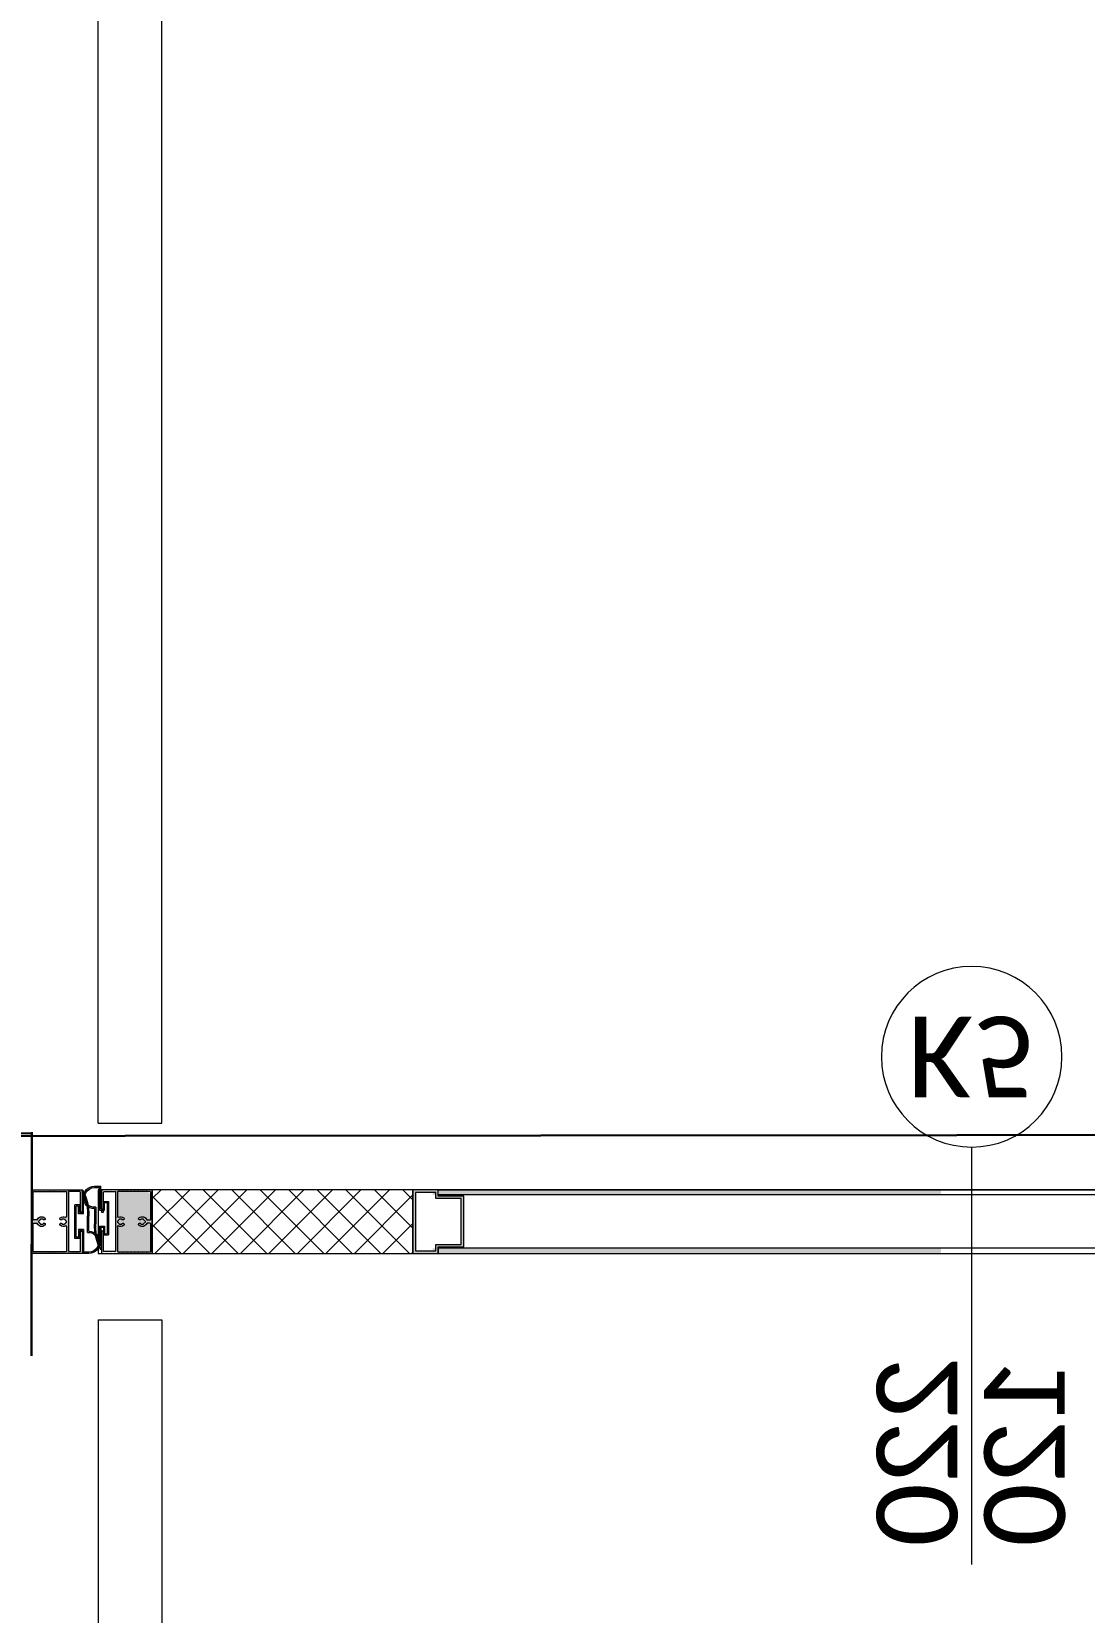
# Model space of a CAD drawing. Header units: millimetres. Extents: x -10496 to -5455, y -188 to 7293.
# Drawn here: x -6328.1 to -6257.4, y 5146.9 to 5253 of the extents above; entities that cross this region are included whole.
import ezdxf

# ---------------------------------------------------------------- set-up
doc = ezdxf.new("R2010")
doc.units = ezdxf.units.MM
doc.linetypes.add('ACAD_ISO03W100', pattern=[30, 12, -18])
for name, color, linetype in [('02_BEMASSUNG', 4, 'Continuous'), ('GJC ALAN', 2, 'Continuous'), ('İÇERİK1', 14, 'Continuous')]:
    doc.layers.add(name, color=color, linetype=linetype)
for name, color, linetype, lineweight in [('GJC_duvar', 10, 'Continuous', 30), ('GJC_ölçüler', 253, 'Continuous', 5), ('YAZI', 10, 'Continuous', 0), ('Yazı', 1, 'Continuous', 18)]:
    doc.layers.add(name, color=color, linetype=linetype, lineweight=lineweight)
doc.styles.get("Standard").update_dxf_attribs({"font": 'calibri.ttf', "height": 15})

# ---------------------------------------------------------------- blocks, each defined once
blk = doc.blocks.new('new ytong')
at = {"layer": 'GJC_duvar'}
for points in [[(-17936.52, 5440.3), (-18016.08, 5440.05), (-18016.08, 6101.4)], [(-17936.53, 5425.37), (-17936.52, 5440.37)]]:
    blk.add_lwpolyline(points, dxfattribs=at)
blk = doc.blocks.new('120 çarpma kapı')
at = {"lineweight": 9, "true_color": 0xc7c8ca}
h = blk.add_hatch(color=9, dxfattribs=at)
h.dxf.hatch_style = 1
h.paths.add_polyline_path([(3009.12, 15205.69), (3009.09, 15205.67), (3009.07, 15205.69), (3008.85, 15205.69), (3008.83, 15205.67), (3008.8, 15205.69), (3008.59, 15205.69), (3008.56, 15205.67), (3008.54, 15205.69), (3008.33, 15205.69), (3008.3, 15205.67), (3008.27, 15205.69), (3008.06, 15205.69), (3008.04, 15205.67), (3008.01, 15205.69), (3007.8, 15205.69), (3007.77, 15205.67), (3007.75, 15205.69), (3007.68, 15205.69, 0.414214), (3007.64, 15205.65), (3007.64, 15201.47, 0.414214), (3007.68, 15201.43), (3007.75, 15201.43), (3007.77, 15201.45), (3007.8, 15201.43), (3008.01, 15201.43), (3008.04, 15201.45), (3008.06, 15201.43), (3008.27, 15201.43), (3008.3, 15201.45), (3008.33, 15201.43), (3008.54, 15201.43), (3008.56, 15201.45), (3008.59, 15201.43), (3008.8, 15201.43), (3008.83, 15201.45), (3008.85, 15201.43), (3009.07, 15201.43), (3009.09, 15201.45), (3009.12, 15201.43), (3009.33, 15201.43), (3009.36, 15201.45), (3009.38, 15201.43), (3009.6, 15201.43), (3009.62, 15201.45), (3009.65, 15201.43), (3009.86, 15201.43), (3009.89, 15201.45), (3009.91, 15201.43), (3010.13, 15201.43), (3010.15, 15201.45), (3010.18, 15201.43), (3010.39, 15201.43), (3010.42, 15201.45), (3010.44, 15201.43), (3010.65, 15201.43), (3010.68, 15201.45), (3010.71, 15201.43), (3010.92, 15201.43), (3010.94, 15201.45), (3010.97, 15201.43), (3011.03, 15201.43, 0.414214), (3011.05, 15201.45), (3011.05, 15202.92), (3010.94, 15202.92), (3010.92, 15202.92), (3010.92, 15201.58, -0.414214), (3010.9, 15201.55), (3010.11, 15201.55), (3010.11, 15205.56), (3010.9, 15205.56, -0.414214), (3010.92, 15205.54), (3010.92, 15204.2), (3010.94, 15204.2), (3011.05, 15204.2), (3011.05, 15205.67, 0.414214), (3011.03, 15205.69), (3010.97, 15205.69), (3010.94, 15205.67), (3010.92, 15205.69), (3010.71, 15205.69), (3010.68, 15205.67), (3010.65, 15205.69), (3010.44, 15205.69), (3010.42, 15205.67), (3010.39, 15205.69), (3010.18, 15205.69), (3010.15, 15205.67), (3010.13, 15205.69), (3009.91, 15205.69), (3009.89, 15205.67), (3009.86, 15205.69), (3009.65, 15205.69), (3009.62, 15205.67), (3009.6, 15205.69), (3009.38, 15205.69), (3009.36, 15205.67), (3009.33, 15205.69)])
h.paths.add_polyline_path([(3009.96, 15205.58, -0.414214), (3009.98, 15205.56), (3009.98, 15203.89, -0.561991), (3009.92, 15203.85, 0.306782), (3009.56, 15203.81, 1), (3009.66, 15203.68, -0.054412), (3009.69, 15203.7, 0.301481), (3009.7, 15203.72, -0.405143), (3009.71, 15203.74, -0.083097), (3009.77, 15203.75, -0.083097), (3009.84, 15203.74, -0.405143), (3009.85, 15203.72, 0.301481), (3009.85, 15203.7, -0.145709), (3009.92, 15203.64, 0.301473), (3009.94, 15203.63, -0.405144), (3009.96, 15203.62, -0.083419), (3009.97, 15203.56, -0.082774), (3009.96, 15203.5, -0.405142), (3009.94, 15203.48, 0.301489), (3009.92, 15203.48, -0.145709), (3009.85, 15203.41, 0.301481), (3009.85, 15203.39, -0.405143), (3009.84, 15203.37, -0.083097), (3009.77, 15203.36, -0.083097), (3009.71, 15203.37, -0.405143), (3009.7, 15203.39, 0.301481), (3009.69, 15203.41, -0.054412), (3009.66, 15203.43, 1), (3009.56, 15203.31, 0.306781), (3009.92, 15203.27, -0.561991), (3009.98, 15203.23), (3009.98, 15201.55, -0.414214), (3009.96, 15201.53), (3007.79, 15201.53, -0.414214), (3007.75, 15201.58), (3007.75, 15203.41, -0.414214), (3007.79, 15203.45), (3007.99, 15203.45, -0.306059), (3008.02, 15203.44, 0.514738), (3008.54, 15203.31, 1), (3008.43, 15203.43, -0.054412), (3008.4, 15203.41, 0.301481), (3008.4, 15203.39, -0.405143), (3008.39, 15203.37, -0.083097), (3008.32, 15203.36, -0.083097), (3008.26, 15203.37, -0.405143), (3008.25, 15203.39, 0.301481), (3008.24, 15203.41, -0.145709), (3008.18, 15203.48, 0.301473), (3008.16, 15203.48, -0.405144), (3008.14, 15203.5, -0.083419), (3008.13, 15203.56, -0.082774), (3008.14, 15203.62, -0.405142), (3008.16, 15203.63, 0.301489), (3008.18, 15203.64, -0.145709), (3008.24, 15203.7, 0.301481), (3008.25, 15203.72, -0.405143), (3008.26, 15203.74, -0.083097), (3008.32, 15203.75, -0.083097), (3008.39, 15203.74, -0.405143), (3008.4, 15203.72, 0.301481), (3008.4, 15203.7, -0.054412), (3008.43, 15203.68, 1), (3008.54, 15203.81, 0.514738), (3008.02, 15203.68, -0.306059), (3007.99, 15203.67), (3007.79, 15203.67, -0.414214), (3007.75, 15203.71), (3007.75, 15205.54, -0.414214), (3007.79, 15205.58)], flags=16)
h = blk.add_hatch(color=9, dxfattribs=at)
h.dxf.hatch_style = 1
h.paths.add_polyline_path([(3009.98, 15201.55), (3009.98, 15203.23, 0.561991), (3009.92, 15203.27, -0.306781), (3009.56, 15203.31, -1), (3009.66, 15203.43, 0.045173), (3009.69, 15203.42, -0.405963), (3009.7, 15203.39, 0.405143), (3009.71, 15203.37, 0.083097), (3009.77, 15203.36, 0.083097), (3009.84, 15203.37, 0.405143), (3009.85, 15203.39, -0.405963), (3009.86, 15203.42, 0.126935), (3009.92, 15203.47, -0.405953), (3009.94, 15203.48, 0.405142), (3009.96, 15203.5, 0.082774), (3009.97, 15203.56, 0.083419), (3009.96, 15203.62, 0.405144), (3009.94, 15203.63, -0.405974), (3009.92, 15203.64, 0.126932), (3009.86, 15203.7, -0.405963), (3009.85, 15203.72, 0.405143), (3009.84, 15203.74, 0.083097), (3009.77, 15203.75, 0.083097), (3009.71, 15203.74, 0.405143), (3009.7, 15203.72, -0.405963), (3009.69, 15203.7, 0.045173), (3009.66, 15203.68, -1), (3009.56, 15203.81, -0.306781), (3009.92, 15203.85, 0.561991), (3009.98, 15203.89), (3009.98, 15205.56, 0.414214), (3009.96, 15205.58), (3007.79, 15205.58, 0.414214), (3007.75, 15205.54), (3007.75, 15203.71, 0.414214), (3007.79, 15203.67), (3007.99, 15203.67, 0.306059), (3008.02, 15203.68, -0.514738), (3008.54, 15203.81, -1), (3008.43, 15203.68, 0.045173), (3008.41, 15203.7, -0.405963), (3008.4, 15203.72, 0.405143), (3008.39, 15203.74, 0.083097), (3008.32, 15203.75, 0.083097), (3008.26, 15203.74, 0.405143), (3008.25, 15203.72, -0.405963), (3008.24, 15203.7, 0.126935), (3008.18, 15203.64, -0.405953), (3008.16, 15203.63, 0.405142), (3008.14, 15203.62, 0.082774), (3008.13, 15203.56, 0.083419), (3008.14, 15203.5, 0.405144), (3008.16, 15203.48, -0.405974), (3008.18, 15203.47, 0.126932), (3008.24, 15203.42, -0.405963), (3008.25, 15203.39, 0.405143), (3008.26, 15203.37, 0.083097), (3008.32, 15203.36, 0.083097), (3008.39, 15203.37, 0.405143), (3008.4, 15203.39, -0.405963), (3008.41, 15203.42, 0.045173), (3008.43, 15203.43, -1), (3008.54, 15203.31, -0.514738), (3008.02, 15203.44, 0.306059), (3007.99, 15203.45), (3007.79, 15203.45, 0.414214), (3007.75, 15203.41), (3007.75, 15201.58, 0.414214), (3007.79, 15201.53), (3009.96, 15201.53, 0.414214)], flags=17)
h.paths.add_polyline_path([(3009.98, 15201.55, -0.414214), (3009.96, 15201.53), (3007.79, 15201.53, -0.414214), (3007.75, 15201.58), (3007.75, 15203.41, -0.414214), (3007.79, 15203.45), (3007.99, 15203.45, -0.306059), (3008.02, 15203.44, 0.514738), (3008.54, 15203.31, 1), (3008.43, 15203.43, -0.054412), (3008.4, 15203.41, 0.301481), (3008.4, 15203.39, -0.405143), (3008.39, 15203.37, -0.083097), (3008.32, 15203.36, -0.083097), (3008.26, 15203.37, -0.405143), (3008.25, 15203.39, 0.301481), (3008.24, 15203.41, -0.145709), (3008.18, 15203.48, 0.301473), (3008.16, 15203.48, -0.405144), (3008.14, 15203.5, -0.083419), (3008.13, 15203.56, -0.082774), (3008.14, 15203.62, -0.405142), (3008.16, 15203.63, 0.301489), (3008.18, 15203.64, -0.145709), (3008.24, 15203.7, 0.301481), (3008.25, 15203.72, -0.405143), (3008.26, 15203.74, -0.083097), (3008.32, 15203.75, -0.083097), (3008.39, 15203.74, -0.405143), (3008.4, 15203.72, 0.301481), (3008.4, 15203.7, -0.054412), (3008.43, 15203.68, 1), (3008.54, 15203.81, 0.514738), (3008.02, 15203.68, -0.306059), (3007.99, 15203.67), (3007.79, 15203.67, -0.414214), (3007.75, 15203.71), (3007.75, 15205.54, -0.414214), (3007.79, 15205.58), (3009.96, 15205.58, -0.414214), (3009.98, 15205.56), (3009.98, 15203.89, -0.561991), (3009.92, 15203.85, 0.306782), (3009.56, 15203.81, 1), (3009.66, 15203.68, -0.054412), (3009.69, 15203.7, 0.301481), (3009.7, 15203.72, -0.405143), (3009.71, 15203.74, -0.083097), (3009.77, 15203.75, -0.083097), (3009.84, 15203.74, -0.405143), (3009.85, 15203.72, 0.301481), (3009.85, 15203.7, -0.145709), (3009.92, 15203.64, 0.301473), (3009.94, 15203.63, -0.405144), (3009.96, 15203.62, -0.083419), (3009.97, 15203.56, -0.082774), (3009.96, 15203.5, -0.405142), (3009.94, 15203.48, 0.301489), (3009.92, 15203.48, -0.145709), (3009.85, 15203.41, 0.301481), (3009.85, 15203.39, -0.405143), (3009.84, 15203.37, -0.083097), (3009.77, 15203.36, -0.083097), (3009.71, 15203.37, -0.405143), (3009.7, 15203.39, 0.301481), (3009.69, 15203.41, -0.054412), (3009.66, 15203.43, 1), (3009.56, 15203.31, 0.306781), (3009.92, 15203.27, -0.561991), (3009.98, 15203.23)], flags=17)
at = {"lineweight": 9, "true_color": 0x000000}
h = blk.add_hatch(color=18, dxfattribs=at)
h.dxf.hatch_style = 1
h.paths.add_polyline_path([(3011.05, 15204.18), (3010.88, 15204.18), (3010.88, 15204.69), (3010.54, 15204.69), (3010.54, 15202.44), (3010.88, 15202.44), (3010.88, 15202.95), (3011.05, 15202.95), (3011.05, 15201.43, 0.149126), (3011.48, 15203.19), (3011.48, 15204.2, 1), (3011.48, 15205.7), (3011.05, 15205.7)])
h.paths.add_polyline_path([(3011.13, 15205.61), (3011.48, 15205.61, -1.062317), (3011.39, 15204.29), (3011.39, 15203.19, -0.120241), (3011.13, 15201.78), (3011.13, 15203.03), (3010.79, 15203.03), (3010.79, 15202.52), (3010.62, 15202.52), (3010.62, 15204.61), (3010.79, 15204.61), (3010.79, 15204.09), (3011.13, 15204.09)], flags=16)
at = {"lineweight": 9, "true_color": 0xc7c8ca}
h = blk.add_hatch(color=9, dxfattribs=at)
h.dxf.hatch_style = 1
h.paths.add_polyline_path([(3013.27, 15201.43), (3013.47, 15201.43), (3013.49, 15201.45), (3013.52, 15201.43), (3013.73, 15201.43), (3013.76, 15201.45), (3013.78, 15201.43), (3014, 15201.43), (3014.02, 15201.45), (3014.05, 15201.43), (3014.26, 15201.43), (3014.29, 15201.45), (3014.31, 15201.43), (3014.53, 15201.43), (3014.55, 15201.45), (3014.58, 15201.43), (3014.79, 15201.43), (3014.82, 15201.45), (3014.84, 15201.43), (3015.06, 15201.43), (3015.08, 15201.45), (3015.11, 15201.43), (3015.32, 15201.43), (3015.74, 15201.85), (3015.74, 15205.65, 0.668179), (3015.67, 15205.68), (3015.62, 15205.68), (3015.61, 15205.67), (3015.58, 15205.69), (3015.37, 15205.69), (3015.35, 15205.67), (3015.32, 15205.69), (3015.11, 15205.69), (3015.08, 15205.67), (3015.06, 15205.69), (3014.84, 15205.69), (3014.82, 15205.67), (3014.79, 15205.69), (3014.58, 15205.69), (3014.55, 15205.67), (3014.53, 15205.69), (3014.31, 15205.69), (3014.29, 15205.67), (3014.26, 15205.69), (3014.05, 15205.69), (3014.02, 15205.67), (3014, 15205.69), (3013.78, 15205.69), (3013.76, 15205.67), (3013.73, 15205.69), (3013.52, 15205.69), (3013.27, 15205.44)])
h = blk.add_hatch(color=9, dxfattribs=at)
h.dxf.hatch_style = 1
h.paths.add_polyline_path([(3013.4, 15201.55), (3013.4, 15203.23, -0.561991), (3013.46, 15203.27, 0.306781), (3013.82, 15203.31, 1), (3013.72, 15203.43, -0.045173), (3013.69, 15203.42, 0.405963), (3013.68, 15203.39, -0.405143), (3013.67, 15203.37, -0.083097), (3013.61, 15203.36, -0.083097), (3013.55, 15203.37, -0.405143), (3013.54, 15203.39, 0.405963), (3013.52, 15203.42, -0.126935), (3013.47, 15203.47, 0.405953), (3013.45, 15203.48, -0.405142), (3013.42, 15203.5, -0.082774), (3013.41, 15203.56, -0.083419), (3013.42, 15203.62, -0.405144), (3013.45, 15203.63, 0.405974), (3013.47, 15203.64, -0.126932), (3013.52, 15203.7, 0.405963), (3013.54, 15203.72, -0.405143), (3013.55, 15203.74, -0.083097), (3013.61, 15203.75, -0.083097), (3013.67, 15203.74, -0.405143), (3013.68, 15203.72, 0.405963), (3013.69, 15203.7, -0.045173), (3013.72, 15203.68, 1), (3013.82, 15203.81, 0.306781), (3013.46, 15203.85, -0.561991), (3013.4, 15203.89), (3013.4, 15205.56, -0.414214), (3013.42, 15205.58), (3015.59, 15205.58, -0.414214), (3015.64, 15205.54), (3015.64, 15203.71, -0.414214), (3015.59, 15203.67), (3015.39, 15203.67, -0.306059), (3015.36, 15203.68, 0.514738), (3014.84, 15203.81, 1), (3014.95, 15203.68, -0.045173), (3014.98, 15203.7, 0.405963), (3014.99, 15203.72, -0.405143), (3015, 15203.74, -0.083097), (3015.06, 15203.75, -0.083097), (3015.12, 15203.74, -0.405143), (3015.13, 15203.72, 0.405963), (3015.14, 15203.7, -0.126935), (3015.2, 15203.64, 0.405953), (3015.22, 15203.63, -0.405142), (3015.24, 15203.62, -0.082774), (3015.25, 15203.56, -0.083419), (3015.24, 15203.5, -0.405144), (3015.22, 15203.48, 0.405974), (3015.2, 15203.47, -0.126932), (3015.14, 15203.42, 0.405963), (3015.13, 15203.39, -0.405143), (3015.12, 15203.37, -0.083097), (3015.06, 15203.36, -0.083097), (3015, 15203.37, -0.405143), (3014.99, 15203.39, 0.405963), (3014.98, 15203.42, -0.045173), (3014.95, 15203.43, 1), (3014.84, 15203.31, 0.514738), (3015.36, 15203.44, -0.306059), (3015.39, 15203.45), (3015.59, 15203.45, -0.414214), (3015.64, 15203.41), (3015.64, 15201.58, -0.414214), (3015.59, 15201.53), (3013.42, 15201.53, -0.414214)], flags=17)
h.paths.add_polyline_path([(3013.4, 15201.55, 0.414214), (3013.42, 15201.53), (3015.59, 15201.53, 0.414214), (3015.64, 15201.58), (3015.64, 15203.41, 0.414214), (3015.59, 15203.45), (3015.39, 15203.45, 0.306059), (3015.36, 15203.44, -0.514738), (3014.84, 15203.31, -1), (3014.95, 15203.43, 0.054412), (3014.98, 15203.41, -0.301481), (3014.99, 15203.39, 0.405143), (3015, 15203.37, 0.083097), (3015.06, 15203.36, 0.083097), (3015.12, 15203.37, 0.405143), (3015.13, 15203.39, -0.301481), (3015.14, 15203.41, 0.145709), (3015.21, 15203.48, -0.301473), (3015.22, 15203.48, 0.405144), (3015.24, 15203.5, 0.083419), (3015.25, 15203.56, 0.082774), (3015.24, 15203.62, 0.405142), (3015.22, 15203.63, -0.301489), (3015.21, 15203.64, 0.145709), (3015.14, 15203.7, -0.301481), (3015.13, 15203.72, 0.405143), (3015.12, 15203.74, 0.083097), (3015.06, 15203.75, 0.083097), (3015, 15203.74, 0.405143), (3014.99, 15203.72, -0.301481), (3014.98, 15203.7, 0.054412), (3014.95, 15203.68, -1), (3014.84, 15203.81, -0.514738), (3015.36, 15203.68, 0.306059), (3015.39, 15203.67), (3015.59, 15203.67, 0.414214), (3015.64, 15203.71), (3015.64, 15205.54, 0.414214), (3015.59, 15205.58), (3013.42, 15205.58, 0.414214), (3013.4, 15205.56), (3013.4, 15203.89, 0.561991), (3013.46, 15203.85, -0.306782), (3013.82, 15203.81, -1), (3013.72, 15203.68, 0.054412), (3013.69, 15203.7, -0.301481), (3013.68, 15203.72, 0.405143), (3013.67, 15203.74, 0.083097), (3013.61, 15203.75, 0.083097), (3013.55, 15203.74, 0.405143), (3013.54, 15203.72, -0.301481), (3013.53, 15203.7, 0.145709), (3013.46, 15203.64, -0.301473), (3013.45, 15203.63, 0.405144), (3013.42, 15203.62, 0.083419), (3013.41, 15203.56, 0.082774), (3013.42, 15203.5, 0.405142), (3013.45, 15203.48, -0.301489), (3013.46, 15203.48, 0.145709), (3013.53, 15203.41, -0.301481), (3013.54, 15203.39, 0.405143), (3013.55, 15203.37, 0.083097), (3013.61, 15203.36, 0.083097), (3013.67, 15203.37, 0.405143), (3013.68, 15203.39, -0.301481), (3013.69, 15203.41, 0.054412), (3013.72, 15203.43, -1), (3013.82, 15203.31, -0.306781), (3013.46, 15203.27, 0.561991), (3013.4, 15203.23)], flags=17)
at = {"lineweight": 9, "true_color": 0x000000}
h = blk.add_hatch(color=18, dxfattribs=at)
h.dxf.hatch_style = 1
h.paths.add_polyline_path([(3034.93, 15205.69), (3033.23, 15205.69), (3033.23, 15201.43), (3034.93, 15201.43), (3034.93, 15201.77), (3034.93, 15201.85), (3036.64, 15201.85), (3036.64, 15205.26), (3034.93, 15205.26)])
h.paths.add_polyline_path([(3034.76, 15205.52), (3034.76, 15205.09), (3036.47, 15205.09), (3036.47, 15202.02), (3034.76, 15202.02), (3034.76, 15201.6), (3033.4, 15201.6), (3033.4, 15205.52)], flags=16)
at = {"lineweight": 9}
h = blk.add_hatch(color=4, dxfattribs=at)
h.dxf.hatch_style = 1
h.paths.add_polyline_path([(3034.55, 15205.69), (3034.55, 15205.35), (3068.66, 15205.35), (3068.66, 15205.69)])
h.paths.add_polyline_path([(3068.66, 15201.43), (3068.66, 15201.77), (3034.55, 15201.77), (3034.55, 15201.43)])
at = {"lineweight": 9, "true_color": 0x000000}
h = blk.add_hatch(color=18, dxfattribs=at)
h.dxf.hatch_style = 1
h.paths.add_polyline_path([(3012.29, 15202.71), (3012.46, 15202.71), (3012.46, 15202.2), (3012.8, 15202.2), (3012.8, 15204.45), (3012.46, 15204.45), (3012.46, 15203.94), (3012.29, 15203.94), (3012.29, 15205.46, 0.149126), (3011.86, 15203.7), (3011.86, 15202.69, 1), (3011.86, 15201.19), (3012.29, 15201.19)])
h.paths.add_polyline_path([(3012.2, 15201.28), (3011.86, 15201.28, -1.062317), (3011.95, 15202.6), (3011.95, 15203.7, -0.120241), (3012.2, 15205.11), (3012.2, 15203.86), (3012.54, 15203.86), (3012.54, 15204.37), (3012.71, 15204.37), (3012.71, 15202.28), (3012.54, 15202.28), (3012.54, 15202.79), (3012.2, 15202.79)], flags=16)
at = {"lineweight": 9}
for p, q in [((3012.11, 15210.16), (3012.11, 15330.47)), ((3016.37, 15210.16), (3016.37, 15330.47)), ((3012.11, 15210.16), (3016.37, 15210.16)), ((3011.48, 15205.7), (3011.05, 15205.7)), ((3011.05, 15204.18), (3011.05, 15205.7)), ((3011.48, 15205.61), (3011.13, 15205.61)), ((3011.13, 15204.09), (3011.13, 15205.61)), ((3012.11, 15205.69), (3132.04, 15205.69)), ((3012.11, 15201.43), (3012.11, 15205.69)), ((3015.74, 15205.69), (3033.23, 15205.69)), ((3015.74, 15201.43), (3015.74, 15205.69)), ((3033.23, 15201.43), (3033.23, 15205.69)), ((3033.23, 15205.69), (3034.93, 15205.69)), ((3033.23, 15205.69), (3033.23, 15201.43)), ((3034.93, 15205.69), (3034.93, 15205.26)), ((3034.93, 15205.69), (3109.66, 15205.69)), ((3034.93, 15205.35), (3034.93, 15205.69)), ((3010.88, 15204.69), (3010.54, 15204.69)), ((3010.54, 15204.69), (3010.54, 15202.44)), ((3010.79, 15204.61), (3010.62, 15204.61)), ((3010.62, 15204.61), (3010.62, 15202.52)), ((3010.79, 15204.09), (3010.79, 15204.61)), ((3010.88, 15204.18), (3010.88, 15204.69)), ((3012.2, 15203.86), (3012.2, 15205.11)), ((3012.29, 15203.94), (3012.29, 15205.46)), ((3033.4, 15201.6), (3033.4, 15205.52)), ((3033.4, 15205.52), (3034.76, 15205.52)), ((3034.76, 15205.52), (3034.76, 15205.09)), ((3034.76, 15205.09), (3036.47, 15205.09)), ((3109.66, 15205.35), (3034.93, 15205.35)), ((3034.93, 15205.26), (3036.64, 15205.26)), ((3036.47, 15205.09), (3036.47, 15202.02)), ((3036.64, 15205.26), (3036.64, 15201.85)), ((3011.13, 15204.09), (3010.79, 15204.09)), ((3011.05, 15204.18), (3010.88, 15204.18)), ((3011.39, 15204.29), (3011.39, 15203.19)), ((3011.48, 15204.2), (3011.48, 15203.19)), ((3011.86, 15202.69), (3011.86, 15203.7)), ((3011.95, 15202.6), (3011.95, 15203.7)), ((3012.2, 15203.86), (3012.54, 15203.86)), ((3012.29, 15203.94), (3012.46, 15203.94)), ((3012.46, 15203.94), (3012.46, 15204.45)), ((3012.46, 15204.45), (3012.8, 15204.45)), ((3012.54, 15203.86), (3012.54, 15204.37)), ((3012.54, 15204.37), (3012.71, 15204.37)), ((3012.71, 15202.28), (3012.71, 15204.37)), ((3012.8, 15202.2), (3012.8, 15204.45)), ((3010.88, 15202.44), (3010.54, 15202.44)), ((3010.79, 15202.52), (3010.62, 15202.52)), ((3011.13, 15203.03), (3010.79, 15203.03)), ((3010.79, 15203.03), (3010.79, 15202.52)), ((3011.05, 15202.95), (3010.88, 15202.95)), ((3010.88, 15202.95), (3010.88, 15202.44)), ((3011.05, 15202.95), (3011.05, 15201.43)), ((3011.13, 15203.03), (3011.13, 15201.78)), ((3012.2, 15202.79), (3012.54, 15202.79)), ((3012.2, 15202.79), (3012.2, 15201.28)), ((3012.29, 15202.71), (3012.46, 15202.71)), ((3012.29, 15202.71), (3012.29, 15201.19)), ((3012.46, 15202.71), (3012.46, 15202.2)), ((3012.54, 15202.79), (3012.54, 15202.28)), ((3132.04, 15201.43), (3012.11, 15201.43)), ((3012.46, 15202.2), (3012.8, 15202.2)), ((3012.54, 15202.28), (3012.71, 15202.28)), ((3033.23, 15201.43), (3015.74, 15201.43)), ((3034.93, 15201.43), (3033.23, 15201.43)), ((3034.76, 15201.6), (3033.4, 15201.6)), ((3036.47, 15202.02), (3034.76, 15202.02)), ((3034.76, 15202.02), (3034.76, 15201.6)), ((3036.64, 15201.85), (3034.93, 15201.85)), ((3034.93, 15201.85), (3034.93, 15201.43)), ((3109.66, 15201.77), (3034.93, 15201.77)), ((3034.93, 15201.77), (3034.93, 15201.43)), ((3034.93, 15201.43), (3109.66, 15201.43)), ((3011.86, 15201.28), (3012.2, 15201.28)), ((3011.86, 15201.19), (3012.29, 15201.19)), ((3012.11, 15196.96), (3012.11, 15076.64)), ((3012.11, 15196.96), (3016.37, 15196.96)), ((3016.37, 15196.96), (3016.37, 15076.64))]:
    blk.add_line(p, q, dxfattribs=at)
at = {"color": 40, "linetype": 'Continuous', "lineweight": 9, "true_color": 0xf8d731}
for p, q in [((3015.74, 15205.68), (3015.76, 15205.69)), ((3015.74, 15203.76), (3017.67, 15205.69)), ((3015.74, 15201.85), (3019.59, 15205.69)), ((3020.17, 15201.43), (3015.9, 15205.69)), ((3017.24, 15201.43), (3021.5, 15205.69)), ((3022.08, 15201.43), (3017.82, 15205.69)), ((3019.15, 15201.43), (3023.42, 15205.69)), ((3024, 15201.43), (3019.73, 15205.69)), ((3021.07, 15201.43), (3025.33, 15205.69)), ((3025.91, 15201.43), (3021.65, 15205.69)), ((3022.98, 15201.43), (3027.24, 15205.69)), ((3027.83, 15201.43), (3023.56, 15205.69)), ((3024.9, 15201.43), (3029.16, 15205.69)), ((3029.74, 15201.43), (3025.48, 15205.69)), ((3026.81, 15201.43), (3031.07, 15205.69)), ((3031.65, 15201.43), (3027.39, 15205.69)), ((3028.72, 15201.43), (3032.99, 15205.69)), ((3033.23, 15201.77), (3029.31, 15205.69)), ((3033.23, 15203.69), (3031.22, 15205.69)), ((3033.23, 15205.6), (3033.13, 15205.69)), ((3018.25, 15201.43), (3015.74, 15203.94)), ((3030.64, 15201.43), (3033.23, 15204.01)), ((3016.34, 15201.43), (3015.74, 15202.02)), ((3032.55, 15201.43), (3033.23, 15202.1))]:
    blk.add_line(p, q, dxfattribs=at)
at = {"lineweight": 9}
for centre, radius, start, end in [((3011.47, 15204.95), 0.665, 262.8546, 89.7777), ((3011.48, 15204.95), 0.748, 270, 90), ((3014.96, 15203.88), 3.1, 149.4196, 183.3468), ((3014.96, 15203.88), 3.02, 155.9982, 183.4237), ((3008.38, 15203.01), 3.1, 329.4196, 3.3468), ((3011.86, 15201.94), 0.748, 90, 270), ((3008.37, 15203.01), 3.02, 335.9982, 3.4237), ((3011.86, 15201.94), 0.665, 82.8546, 269.7777)]:
    blk.add_arc(centre, radius, start, end, dxfattribs=at)
at = {"layer": '02_BEMASSUNG', "linetype": 'ACAD_ISO03W100', "lineweight": 9}
for centre, radius, start, end in [((2998.63, 15197.41), 134.24, 5.4498, 82.4044), ((3004.25, 15204.3), 128.23, 275.4267, 356.7191)]:
    blk.add_arc(centre, radius, start, end, dxfattribs=at)
at = {"layer": 'İÇERİK1', "color": 0, "lineweight": 9}
for p, q in [((3007.64, 15205.65), (3007.64, 15201.47)), ((3007.75, 15205.69), (3007.68, 15205.69)), ((3007.77, 15205.67), (3007.75, 15205.69)), ((3007.8, 15205.69), (3007.77, 15205.67)), ((3009.96, 15205.58), (3007.79, 15205.58)), ((3008.01, 15205.69), (3007.8, 15205.69)), ((3008.04, 15205.67), (3008.01, 15205.69)), ((3008.06, 15205.69), (3008.04, 15205.67)), ((3008.27, 15205.69), (3008.06, 15205.69)), ((3008.3, 15205.67), (3008.27, 15205.69)), ((3008.33, 15205.69), (3008.3, 15205.67)), ((3008.54, 15205.69), (3008.33, 15205.69)), ((3008.56, 15205.67), (3008.54, 15205.69)), ((3008.59, 15205.69), (3008.56, 15205.67)), ((3008.8, 15205.69), (3008.59, 15205.69)), ((3008.83, 15205.67), (3008.8, 15205.69)), ((3008.85, 15205.69), (3008.83, 15205.67)), ((3009.07, 15205.69), (3008.85, 15205.69)), ((3009.09, 15205.67), (3009.07, 15205.69)), ((3009.12, 15205.69), (3009.09, 15205.67)), ((3009.33, 15205.69), (3009.12, 15205.69)), ((3009.36, 15205.67), (3009.33, 15205.69)), ((3009.38, 15205.69), (3009.36, 15205.67)), ((3009.6, 15205.69), (3009.38, 15205.69)), ((3009.62, 15205.67), (3009.6, 15205.69)), ((3009.65, 15205.69), (3009.62, 15205.67)), ((3009.86, 15205.69), (3009.65, 15205.69)), ((3009.89, 15205.67), (3009.86, 15205.69)), ((3009.91, 15205.69), (3009.89, 15205.67)), ((3010.13, 15205.69), (3009.91, 15205.69)), ((3010.15, 15205.67), (3010.13, 15205.69)), ((3010.18, 15205.69), (3010.15, 15205.67)), ((3010.39, 15205.69), (3010.18, 15205.69)), ((3010.42, 15205.67), (3010.39, 15205.69)), ((3010.44, 15205.69), (3010.42, 15205.67)), ((3010.65, 15205.69), (3010.44, 15205.69)), ((3010.68, 15205.67), (3010.65, 15205.69)), ((3010.71, 15205.69), (3010.68, 15205.67)), ((3010.92, 15205.69), (3010.71, 15205.69)), ((3010.94, 15205.67), (3010.92, 15205.69)), ((3010.97, 15205.69), (3010.94, 15205.67)), ((3011.03, 15205.69), (3010.97, 15205.69)), ((3011.05, 15204.2), (3011.05, 15205.67)), ((3012.33, 15204.2), (3012.33, 15205.67)), ((3012.35, 15205.69), (3012.41, 15205.69)), ((3012.41, 15205.69), (3012.44, 15205.67)), ((3012.44, 15205.67), (3012.46, 15205.69)), ((3012.46, 15205.69), (3012.68, 15205.69)), ((3012.68, 15205.69), (3012.7, 15205.67)), ((3012.7, 15205.67), (3012.73, 15205.69)), ((3012.73, 15205.69), (3012.94, 15205.69)), ((3012.94, 15205.69), (3012.97, 15205.67)), ((3012.97, 15205.67), (3012.99, 15205.69)), ((3012.99, 15205.69), (3013.2, 15205.69)), ((3013.2, 15205.69), (3013.23, 15205.67)), ((3013.23, 15205.67), (3013.26, 15205.69)), ((3013.26, 15205.69), (3013.47, 15205.69)), ((3013.42, 15205.58), (3015.59, 15205.58)), ((3013.47, 15205.69), (3013.49, 15205.67)), ((3013.49, 15205.67), (3013.52, 15205.69)), ((3013.52, 15205.69), (3013.73, 15205.69)), ((3013.73, 15205.69), (3013.76, 15205.67)), ((3013.76, 15205.67), (3013.78, 15205.69)), ((3013.78, 15205.69), (3014, 15205.69)), ((3014, 15205.69), (3014.02, 15205.67)), ((3014.02, 15205.67), (3014.05, 15205.69)), ((3014.05, 15205.69), (3014.26, 15205.69)), ((3014.26, 15205.69), (3014.29, 15205.67)), ((3014.29, 15205.67), (3014.31, 15205.69)), ((3014.31, 15205.69), (3014.53, 15205.69)), ((3014.53, 15205.69), (3014.55, 15205.67)), ((3014.55, 15205.67), (3014.58, 15205.69)), ((3014.58, 15205.69), (3014.79, 15205.69)), ((3014.79, 15205.69), (3014.82, 15205.67)), ((3014.82, 15205.67), (3014.84, 15205.69)), ((3014.84, 15205.69), (3015.06, 15205.69)), ((3015.06, 15205.69), (3015.08, 15205.67)), ((3015.08, 15205.67), (3015.11, 15205.69)), ((3015.11, 15205.69), (3015.32, 15205.69)), ((3015.32, 15205.69), (3015.35, 15205.67)), ((3015.35, 15205.67), (3015.37, 15205.69)), ((3015.37, 15205.69), (3015.58, 15205.69)), ((3015.58, 15205.69), (3015.61, 15205.67)), ((3015.61, 15205.67), (3015.64, 15205.69)), ((3015.64, 15205.69), (3015.7, 15205.69)), ((3015.74, 15205.65), (3015.74, 15201.47)), ((3007.75, 15205.54), (3007.75, 15203.71)), ((3009.98, 15203.89), (3009.98, 15205.56)), ((3010.11, 15201.55), (3010.11, 15205.56)), ((3010.11, 15205.56), (3010.9, 15205.56)), ((3010.92, 15205.54), (3010.92, 15204.2)), ((3012.46, 15205.54), (3012.46, 15204.2)), ((3013.27, 15205.56), (3012.48, 15205.56)), ((3013.27, 15201.55), (3013.27, 15205.56)), ((3013.4, 15203.89), (3013.4, 15205.56)), ((3015.64, 15205.54), (3015.64, 15203.71)), ((3007.79, 15203.67), (3007.99, 15203.67)), ((3007.99, 15203.45), (3007.79, 15203.45)), ((3010.92, 15204.2), (3010.94, 15204.2)), ((3010.94, 15204.2), (3011.05, 15204.2)), ((3012.44, 15204.2), (3012.33, 15204.2)), ((3012.46, 15204.2), (3012.44, 15204.2)), ((3015.59, 15203.67), (3015.39, 15203.67)), ((3015.39, 15203.45), (3015.59, 15203.45)), ((3007.75, 15203.41), (3007.75, 15201.58)), ((3009.98, 15201.55), (3009.98, 15203.23)), ((3010.94, 15202.92), (3010.92, 15202.92)), ((3010.92, 15202.92), (3010.92, 15201.58)), ((3011.05, 15202.92), (3010.94, 15202.92)), ((3011.05, 15201.45), (3011.05, 15202.92)), ((3012.33, 15202.92), (3012.44, 15202.92)), ((3012.33, 15201.45), (3012.33, 15202.92)), ((3012.44, 15202.92), (3012.46, 15202.92)), ((3012.46, 15202.92), (3012.46, 15201.58)), ((3013.4, 15201.55), (3013.4, 15203.23)), ((3015.64, 15203.41), (3015.64, 15201.58)), ((3007.68, 15201.43), (3007.75, 15201.43)), ((3007.75, 15201.43), (3007.77, 15201.45)), ((3007.77, 15201.45), (3007.8, 15201.43)), ((3007.79, 15201.53), (3009.96, 15201.53)), ((3007.8, 15201.43), (3008.01, 15201.43)), ((3008.01, 15201.43), (3008.04, 15201.45)), ((3008.04, 15201.45), (3008.06, 15201.43)), ((3008.06, 15201.43), (3008.27, 15201.43)), ((3008.27, 15201.43), (3008.3, 15201.45)), ((3008.3, 15201.45), (3008.33, 15201.43)), ((3008.33, 15201.43), (3008.54, 15201.43)), ((3008.54, 15201.43), (3008.56, 15201.45)), ((3008.56, 15201.45), (3008.59, 15201.43)), ((3008.59, 15201.43), (3008.8, 15201.43)), ((3008.8, 15201.43), (3008.83, 15201.45)), ((3008.83, 15201.45), (3008.85, 15201.43)), ((3008.85, 15201.43), (3009.07, 15201.43)), ((3009.07, 15201.43), (3009.09, 15201.45)), ((3009.09, 15201.45), (3009.12, 15201.43)), ((3009.12, 15201.43), (3009.33, 15201.43)), ((3009.33, 15201.43), (3009.36, 15201.45)), ((3009.36, 15201.45), (3009.38, 15201.43)), ((3009.38, 15201.43), (3009.6, 15201.43)), ((3009.6, 15201.43), (3009.62, 15201.45)), ((3009.62, 15201.45), (3009.65, 15201.43)), ((3009.65, 15201.43), (3009.86, 15201.43)), ((3009.86, 15201.43), (3009.89, 15201.45)), ((3009.89, 15201.45), (3009.91, 15201.43)), ((3009.91, 15201.43), (3010.13, 15201.43)), ((3010.9, 15201.55), (3010.11, 15201.55)), ((3010.13, 15201.43), (3010.15, 15201.45)), ((3010.15, 15201.45), (3010.18, 15201.43)), ((3010.18, 15201.43), (3010.39, 15201.43)), ((3010.39, 15201.43), (3010.42, 15201.45)), ((3010.42, 15201.45), (3010.44, 15201.43)), ((3010.44, 15201.43), (3010.65, 15201.43)), ((3010.65, 15201.43), (3010.68, 15201.45)), ((3010.68, 15201.45), (3010.71, 15201.43)), ((3010.71, 15201.43), (3010.92, 15201.43)), ((3010.92, 15201.43), (3010.94, 15201.45)), ((3010.94, 15201.45), (3010.97, 15201.43)), ((3010.97, 15201.43), (3011.03, 15201.43)), ((3012.41, 15201.43), (3012.35, 15201.43)), ((3012.44, 15201.45), (3012.41, 15201.43)), ((3012.46, 15201.43), (3012.44, 15201.45)), ((3012.68, 15201.43), (3012.46, 15201.43)), ((3012.48, 15201.55), (3013.27, 15201.55)), ((3012.7, 15201.45), (3012.68, 15201.43)), ((3012.73, 15201.43), (3012.7, 15201.45)), ((3012.94, 15201.43), (3012.73, 15201.43)), ((3012.97, 15201.45), (3012.94, 15201.43)), ((3012.99, 15201.43), (3012.97, 15201.45)), ((3013.2, 15201.43), (3012.99, 15201.43)), ((3013.23, 15201.45), (3013.2, 15201.43)), ((3013.26, 15201.43), (3013.23, 15201.45)), ((3013.47, 15201.43), (3013.26, 15201.43)), ((3015.59, 15201.53), (3013.42, 15201.53)), ((3013.49, 15201.45), (3013.47, 15201.43)), ((3013.52, 15201.43), (3013.49, 15201.45)), ((3013.73, 15201.43), (3013.52, 15201.43)), ((3013.76, 15201.45), (3013.73, 15201.43)), ((3013.78, 15201.43), (3013.76, 15201.45)), ((3014, 15201.43), (3013.78, 15201.43)), ((3014.02, 15201.45), (3014, 15201.43)), ((3014.05, 15201.43), (3014.02, 15201.45)), ((3014.26, 15201.43), (3014.05, 15201.43)), ((3014.29, 15201.45), (3014.26, 15201.43)), ((3014.31, 15201.43), (3014.29, 15201.45)), ((3014.53, 15201.43), (3014.31, 15201.43)), ((3014.55, 15201.45), (3014.53, 15201.43)), ((3014.58, 15201.43), (3014.55, 15201.45)), ((3014.79, 15201.43), (3014.58, 15201.43)), ((3014.82, 15201.45), (3014.79, 15201.43)), ((3014.84, 15201.43), (3014.82, 15201.45)), ((3015.06, 15201.43), (3014.84, 15201.43)), ((3015.08, 15201.45), (3015.06, 15201.43)), ((3015.11, 15201.43), (3015.08, 15201.45)), ((3015.32, 15201.43), (3015.11, 15201.43)), ((3015.35, 15201.45), (3015.32, 15201.43)), ((3015.37, 15201.43), (3015.35, 15201.45)), ((3015.58, 15201.43), (3015.37, 15201.43)), ((3015.61, 15201.45), (3015.58, 15201.43)), ((3015.64, 15201.43), (3015.61, 15201.45)), ((3015.7, 15201.43), (3015.64, 15201.43))]:
    blk.add_line(p, q, dxfattribs=at)
for centre, radius, start, end in [((3007.68, 15205.65), 0.0426, 90, 180), ((3007.79, 15205.54), 0.0426, 90, 180), ((3009.96, 15205.56), 0.0213, 0, 90), ((3011.03, 15205.67), 0.0213, 0, 90), ((3012.35, 15205.67), 0.0213, 90, 180), ((3013.42, 15205.56), 0.0213, 90, 180), ((3015.59, 15205.54), 0.0426, 0, 90), ((3015.7, 15205.65), 0.0426, 0, 90), ((3010.9, 15205.54), 0.0256, 0, 90), ((3012.48, 15205.54), 0.0256, 90, 180), ((3007.79, 15203.71), 0.0426, 180, 270), ((3007.79, 15203.41), 0.0426, 90, 180), ((3007.99, 15203.69), 0.0256, 270, 338.0687), ((3007.99, 15203.43), 0.0256, 21.9313, 90), ((3008.32, 15203.56), 0.328, 49.1223, 158.0687), ((3008.32, 15203.56), 0.195, 160.9996, 179.9268), ((3008.32, 15203.56), 0.195, 179.9268, 199.0008), ((3008.15, 15203.62), 0.0166, 72.7799, 160.9996), ((3008.15, 15203.5), 0.0166, 199.0008, 287.2209), ((3008.16, 15203.65), 0.0166, 252.7799, 341.1592), ((3008.16, 15203.47), 0.0166, 18.8373, 107.2209), ((3008.32, 15203.56), 0.166, 120.5319, 149.4686), ((3008.32, 15203.56), 0.166, 210.5321, 239.4681), ((3008.23, 15203.72), 0.0166, 288.8393, 17.2207), ((3008.26, 15203.73), 0.0166, 109.0008, 197.2207), ((3008.32, 15203.56), 0.195, 90, 109.0008), ((3008.32, 15203.56), 0.195, 70.9992, 90), ((3008.38, 15203.73), 0.0166, 342.7793, 70.9992), ((3008.41, 15203.72), 0.0166, 162.7793, 251.1607), ((3008.32, 15203.56), 0.166, 49.1223, 59.4681), ((3008.48, 15203.75), 0.081, 229.1222, 49.1225), ((3008.48, 15203.37), 0.081, 310.8776, 130.8777), ((3009.61, 15203.75), 0.081, 130.8773, 310.878), ((3009.61, 15203.37), 0.081, 49.1223, 229.1224), ((3009.77, 15203.56), 0.328, 62.6576, 130.8777), ((3009.77, 15203.56), 0.166, 120.5319, 130.8777), ((3009.68, 15203.72), 0.0166, 288.8393, 17.2207), ((3009.71, 15203.73), 0.0166, 109.0008, 197.2207), ((3009.77, 15203.56), 0.195, 90, 109.0008), ((3009.77, 15203.56), 0.195, 70.9992, 90), ((3009.83, 15203.73), 0.0166, 342.7793, 70.9992), ((3009.86, 15203.72), 0.0166, 162.7793, 251.1607), ((3009.77, 15203.56), 0.166, 30.5321, 59.4681), ((3009.77, 15203.56), 0.166, 300.5319, 329.4686), ((3009.94, 15203.89), 0.0426, 242.6576, 0), ((3009.93, 15203.65), 0.0166, 198.8373, 287.2209), ((3009.93, 15203.47), 0.0166, 72.7799, 161.1592), ((3009.94, 15203.62), 0.0166, 19.0008, 107.2209), ((3009.94, 15203.5), 0.0166, 252.7799, 340.9996), ((3009.77, 15203.56), 0.195, 359.9268, 19.0008), ((3009.77, 15203.56), 0.195, 340.9996, 359.9268), ((3013.44, 15203.89), 0.0426, 180, 297.3424), ((3013.61, 15203.56), 0.195, 160.9992, 180.0732), ((3013.61, 15203.56), 0.195, 180.0732, 199.0004), ((3013.44, 15203.62), 0.0166, 72.7791, 160.9992), ((3013.44, 15203.5), 0.0166, 199.0004, 287.2201), ((3013.45, 15203.65), 0.0166, 252.7791, 341.1627), ((3013.45, 15203.47), 0.0166, 18.8408, 107.2201), ((3013.61, 15203.56), 0.328, 49.1223, 117.3424), ((3013.61, 15203.56), 0.166, 120.5319, 149.4679), ((3013.61, 15203.56), 0.166, 210.5314, 239.4681), ((3013.52, 15203.72), 0.0166, 288.8393, 17.2207), ((3013.55, 15203.73), 0.0166, 109.0008, 197.2207), ((3013.61, 15203.56), 0.195, 90, 109.0008), ((3013.61, 15203.56), 0.195, 70.9992, 90), ((3013.67, 15203.73), 0.0166, 342.7793, 70.9992), ((3013.7, 15203.72), 0.0166, 162.7793, 251.1607), ((3013.61, 15203.56), 0.166, 49.1223, 59.4681), ((3013.77, 15203.75), 0.081, 229.122, 49.1227), ((3013.77, 15203.37), 0.081, 310.8776, 130.8777), ((3014.9, 15203.75), 0.081, 130.8775, 310.8778), ((3014.9, 15203.37), 0.081, 49.1223, 229.1224), ((3015.06, 15203.56), 0.328, 21.9313, 130.8777), ((3015.06, 15203.56), 0.166, 120.5319, 130.8777), ((3015, 15203.73), 0.0166, 109.0008, 197.2207), ((3014.97, 15203.72), 0.0166, 288.8393, 17.2207), ((3015.06, 15203.56), 0.195, 90, 109.0008), ((3015.06, 15203.56), 0.195, 70.9992, 90), ((3015.12, 15203.73), 0.0166, 342.7793, 70.9992), ((3015.15, 15203.72), 0.0166, 162.7793, 251.1607), ((3015.06, 15203.56), 0.166, 30.5314, 59.4681), ((3015.06, 15203.56), 0.166, 300.5319, 329.4679), ((3015.22, 15203.65), 0.0166, 198.8408, 287.2201), ((3015.22, 15203.47), 0.0166, 72.7791, 161.1627), ((3015.23, 15203.62), 0.0166, 19.0004, 107.2201), ((3015.23, 15203.5), 0.0166, 252.7791, 340.9992), ((3015.06, 15203.56), 0.195, 0.0732, 19.0004), ((3015.06, 15203.56), 0.195, 340.9992, 0.0732), ((3015.39, 15203.69), 0.0256, 201.9313, 270), ((3015.39, 15203.43), 0.0256, 90, 158.0687), ((3015.59, 15203.71), 0.0426, 270, 0), ((3015.59, 15203.41), 0.0426, 0, 90), ((3008.32, 15203.56), 0.328, 201.9313, 310.8777), ((3008.23, 15203.4), 0.0166, 342.7793, 71.1607), ((3008.26, 15203.39), 0.0166, 162.7793, 250.9992), ((3008.32, 15203.56), 0.195, 250.9992, 270), ((3008.32, 15203.56), 0.195, 270, 289.0008), ((3008.38, 15203.39), 0.0166, 289.0008, 17.2207), ((3008.41, 15203.4), 0.0166, 108.8393, 197.2207), ((3008.32, 15203.56), 0.166, 300.5319, 310.8777), ((3009.77, 15203.56), 0.328, 229.1223, 297.3424), ((3009.77, 15203.56), 0.166, 229.1223, 239.4681), ((3009.68, 15203.4), 0.0166, 342.7793, 71.1607), ((3009.71, 15203.39), 0.0166, 162.7793, 250.9992), ((3009.77, 15203.56), 0.195, 250.9992, 270), ((3009.77, 15203.56), 0.195, 270, 289.0008), ((3009.83, 15203.39), 0.0166, 289.0008, 17.2207), ((3009.86, 15203.4), 0.0166, 108.8393, 197.2207), ((3009.94, 15203.23), 0.0426, 0, 117.3424), ((3013.44, 15203.23), 0.0426, 62.6576, 180), ((3013.61, 15203.56), 0.328, 242.6576, 310.8777), ((3013.52, 15203.4), 0.0166, 342.7793, 71.1607), ((3013.55, 15203.39), 0.0166, 162.7793, 250.9992), ((3013.61, 15203.56), 0.195, 250.9992, 270), ((3013.61, 15203.56), 0.195, 270, 289.0008), ((3013.67, 15203.39), 0.0166, 289.0008, 17.2207), ((3013.7, 15203.4), 0.0166, 108.8393, 197.2207), ((3013.61, 15203.56), 0.166, 300.5319, 310.8777), ((3015.06, 15203.56), 0.328, 229.1223, 338.0687), ((3015.06, 15203.56), 0.166, 229.1223, 239.4681), ((3014.97, 15203.4), 0.0166, 342.7793, 71.1607), ((3015, 15203.39), 0.0166, 162.7793, 250.9992), ((3015.06, 15203.56), 0.195, 250.9992, 270), ((3015.06, 15203.56), 0.195, 270, 289.0008), ((3015.12, 15203.39), 0.0166, 289.0008, 17.2207), ((3015.15, 15203.4), 0.0166, 108.8393, 197.2207), ((3007.68, 15201.47), 0.0426, 180, 270), ((3007.79, 15201.58), 0.0426, 180, 270), ((3009.96, 15201.55), 0.0213, 270, 0), ((3010.9, 15201.58), 0.0256, 270, 0), ((3011.03, 15201.45), 0.0213, 270, 0), ((3012.35, 15201.45), 0.0213, 180, 270), ((3012.48, 15201.58), 0.0256, 180, 270), ((3013.42, 15201.55), 0.0213, 180, 270), ((3015.59, 15201.58), 0.0426, 270, 0), ((3015.7, 15201.47), 0.0426, 270, 0)]:
    blk.add_arc(centre, radius, start, end, dxfattribs=at)
at = {"layer": 'YAZI'}
blk.add_circle((3070.73, 15192.5), 6.06, dxfattribs=at)
at = {"layer": 'Yazı'}
blk.add_line((3070.73, 15226.56), (3070.73, 15198.55), dxfattribs=at)
for s, p in [('220', (3069.76, 15212.58)), ('120', (3076.98, 15212.58))]:
    blk.add_text(s, height=5.4, rotation=90, dxfattribs=at).set_placement(p)
at = {"layer": 'Yazı', "ltscale": 7}
blk.add_text('K5', height=5.4, dxfattribs=at).set_placement((3066.42, 15189.81))

msp = doc.modelspace()

# ---------------------------------------------------------------- block references
at = {"layer": 'GJC_duvar', "color": 41, "true_color": 0xf4ee51}
msp.add_blockref('new ytong', (11608.46, -261.26), dxfattribs=at)

# ---------------------------------------------------------------- next in the draw order: linework, layer by layer
at = {"layer": 'GJC ALAN', "color": 40, "lineweight": 30, "true_color": 0xf8d731}
msp.add_lwpolyline([(-6407.63, 5840.14), (-6405.53, 5178.79), (-6042.77, 5179.1), (-6042.17, 5732.73), (-6134.81, 5759.96), (-6139.09, 5745.4), (-6229.28, 5771.9), (-6225, 5786.46)], close=True, dxfattribs=at)

# ---------------------------------------------------------------- next in the draw order: block references
at = {"layer": 'GJC_ölçüler', "xscale": -1, "rotation": 180}
msp.add_blockref('120 çarpma kapı', (-9335.71, 20376.67), dxfattribs=at)

doc.saveas('drawing.dxf')
